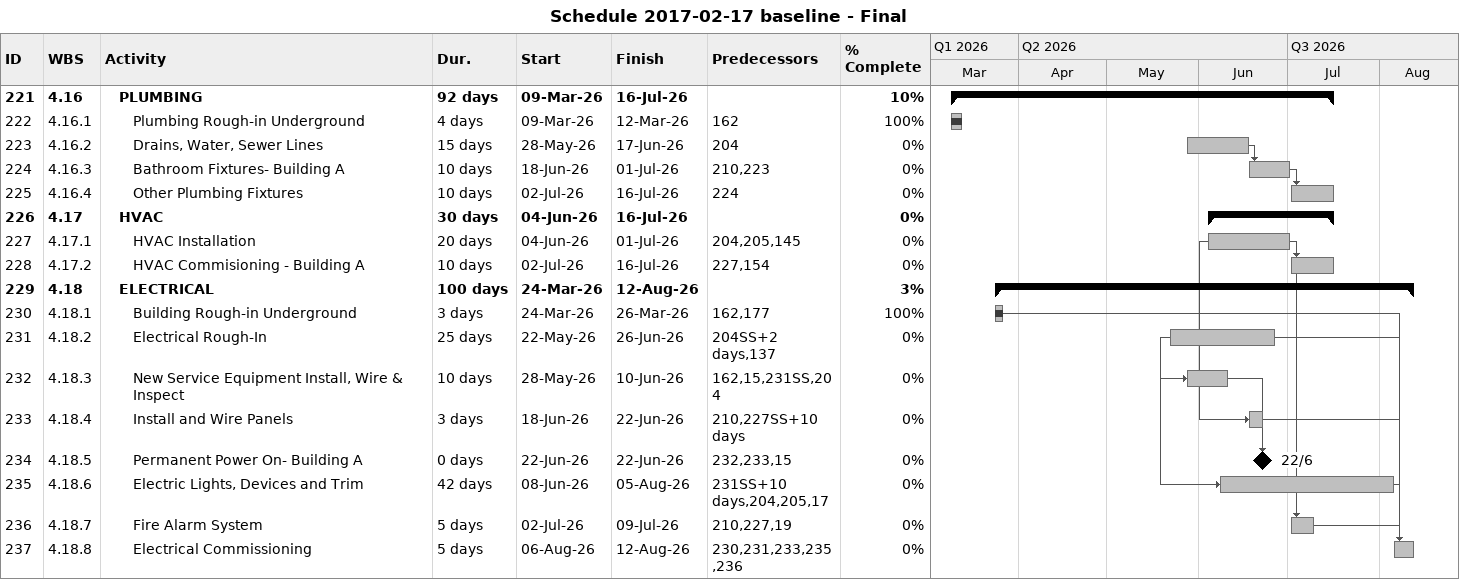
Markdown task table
Schedule 2017-02-17 baseline - Final

| ID | WBS | Task | Duration | Start | Finish | Predecessors | % complete |
|---|---|---|---|---|---|---|---|
| 221 | 4.16 | **PLUMBING** | 92d | 2026-03-09 | 2026-07-16 |  | 10 |
| 222 | 4.16.1 | Plumbing Rough-in Underground | 4d | 2026-03-09 | 2026-03-12 | 162 | 100 |
| 223 | 4.16.2 | Drains, Water, Sewer Lines | 15d | 2026-05-28 | 2026-06-17 | 204 | 0 |
| 224 | 4.16.3 | Bathroom Fixtures- Building A | 10d | 2026-06-18 | 2026-07-01 | 210, 223 | 0 |
| 225 | 4.16.4 | Other Plumbing Fixtures | 10d | 2026-07-02 | 2026-07-16 | 224 | 0 |
| 226 | 4.17 | **HVAC** | 30d | 2026-06-04 | 2026-07-16 |  | 0 |
| 227 | 4.17.1 | HVAC Installation | 20d | 2026-06-04 | 2026-07-01 | 204, 205, 145 | 0 |
| 228 | 4.17.2 | HVAC Commisioning - Building A | 10d | 2026-07-02 | 2026-07-16 | 227, 154 | 0 |
| 229 | 4.18 | **ELECTRICAL** | 100d | 2026-03-24 | 2026-08-12 |  | 3 |
| 230 | 4.18.1 | Building Rough-in Underground | 3d | 2026-03-24 | 2026-03-26 | 162, 177 | 100 |
| 231 | 4.18.2 | Electrical Rough-In | 25d | 2026-05-22 | 2026-06-26 | 204SS+2d, 137 | 0 |
| 232 | 4.18.3 | New Service Equipment Install, Wire & Inspect | 10d | 2026-05-28 | 2026-06-10 | 162, 15, 231SS, 204 | 0 |
| 233 | 4.18.4 | Install and Wire Panels | 3d | 2026-06-18 | 2026-06-22 | 210, 227SS+10d | 0 |
| 234 | 4.18.5 | Permanent Power On- Building A | 0d | 2026-06-22 | 2026-06-22 | 232, 233, 15 | 0 |
| 235 | 4.18.6 | Electric Lights, Devices and Trim | 42d | 2026-06-08 | 2026-08-05 | 231SS+10d, 204, 205, 17 | 0 |
| 236 | 4.18.7 | Fire Alarm System | 5d | 2026-07-02 | 2026-07-09 | 210, 227, 19 | 0 |
| 237 | 4.18.8 | Electrical Commissioning | 5d | 2026-08-06 | 2026-08-12 | 230, 231, 233, 235, 236 | 0 |
